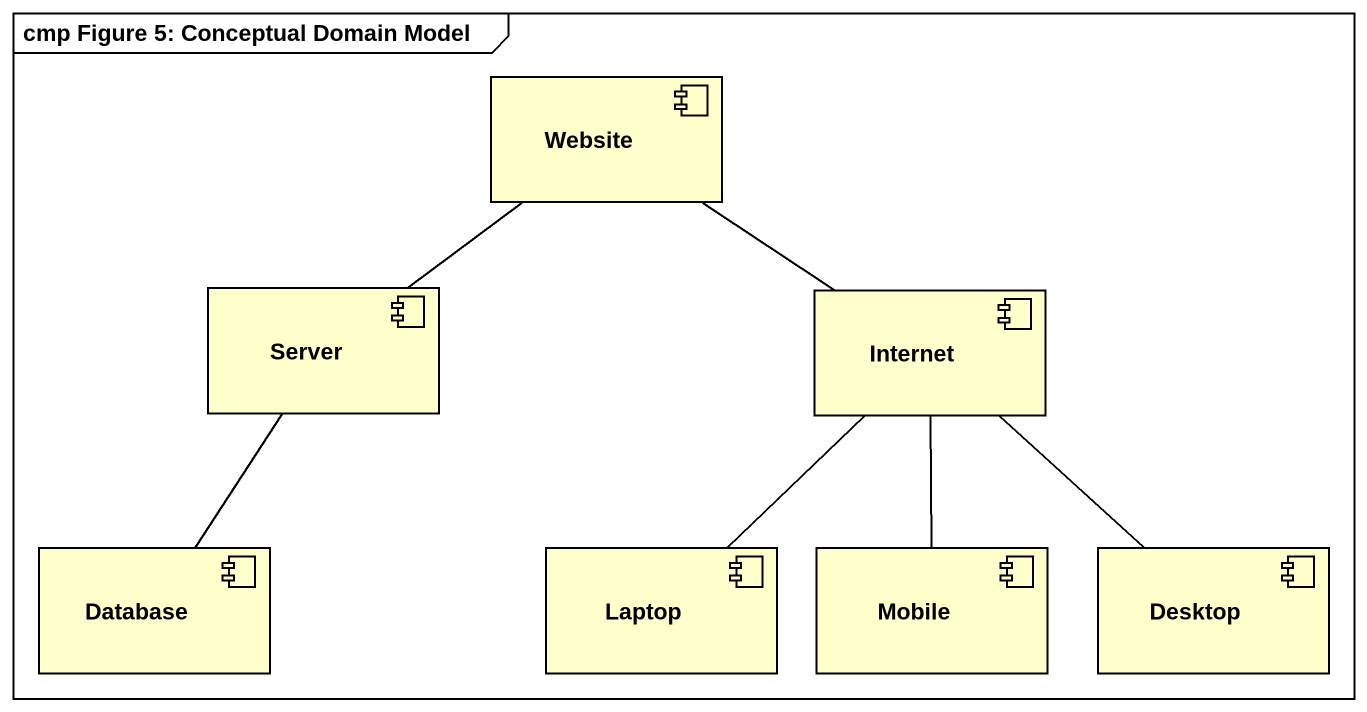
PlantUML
@startuml
mainframe cmp Figure 5: Conceptual Domain Model
component Website
component Server
component Internet
component "Database" as Database_
component Laptop
component Mobile
component Desktop
Website -- Internet
Server -up- Website
Database_ -up- Server
Laptop -up- Internet
Mobile -up- Internet
Desktop -up- Internet
@enduml
